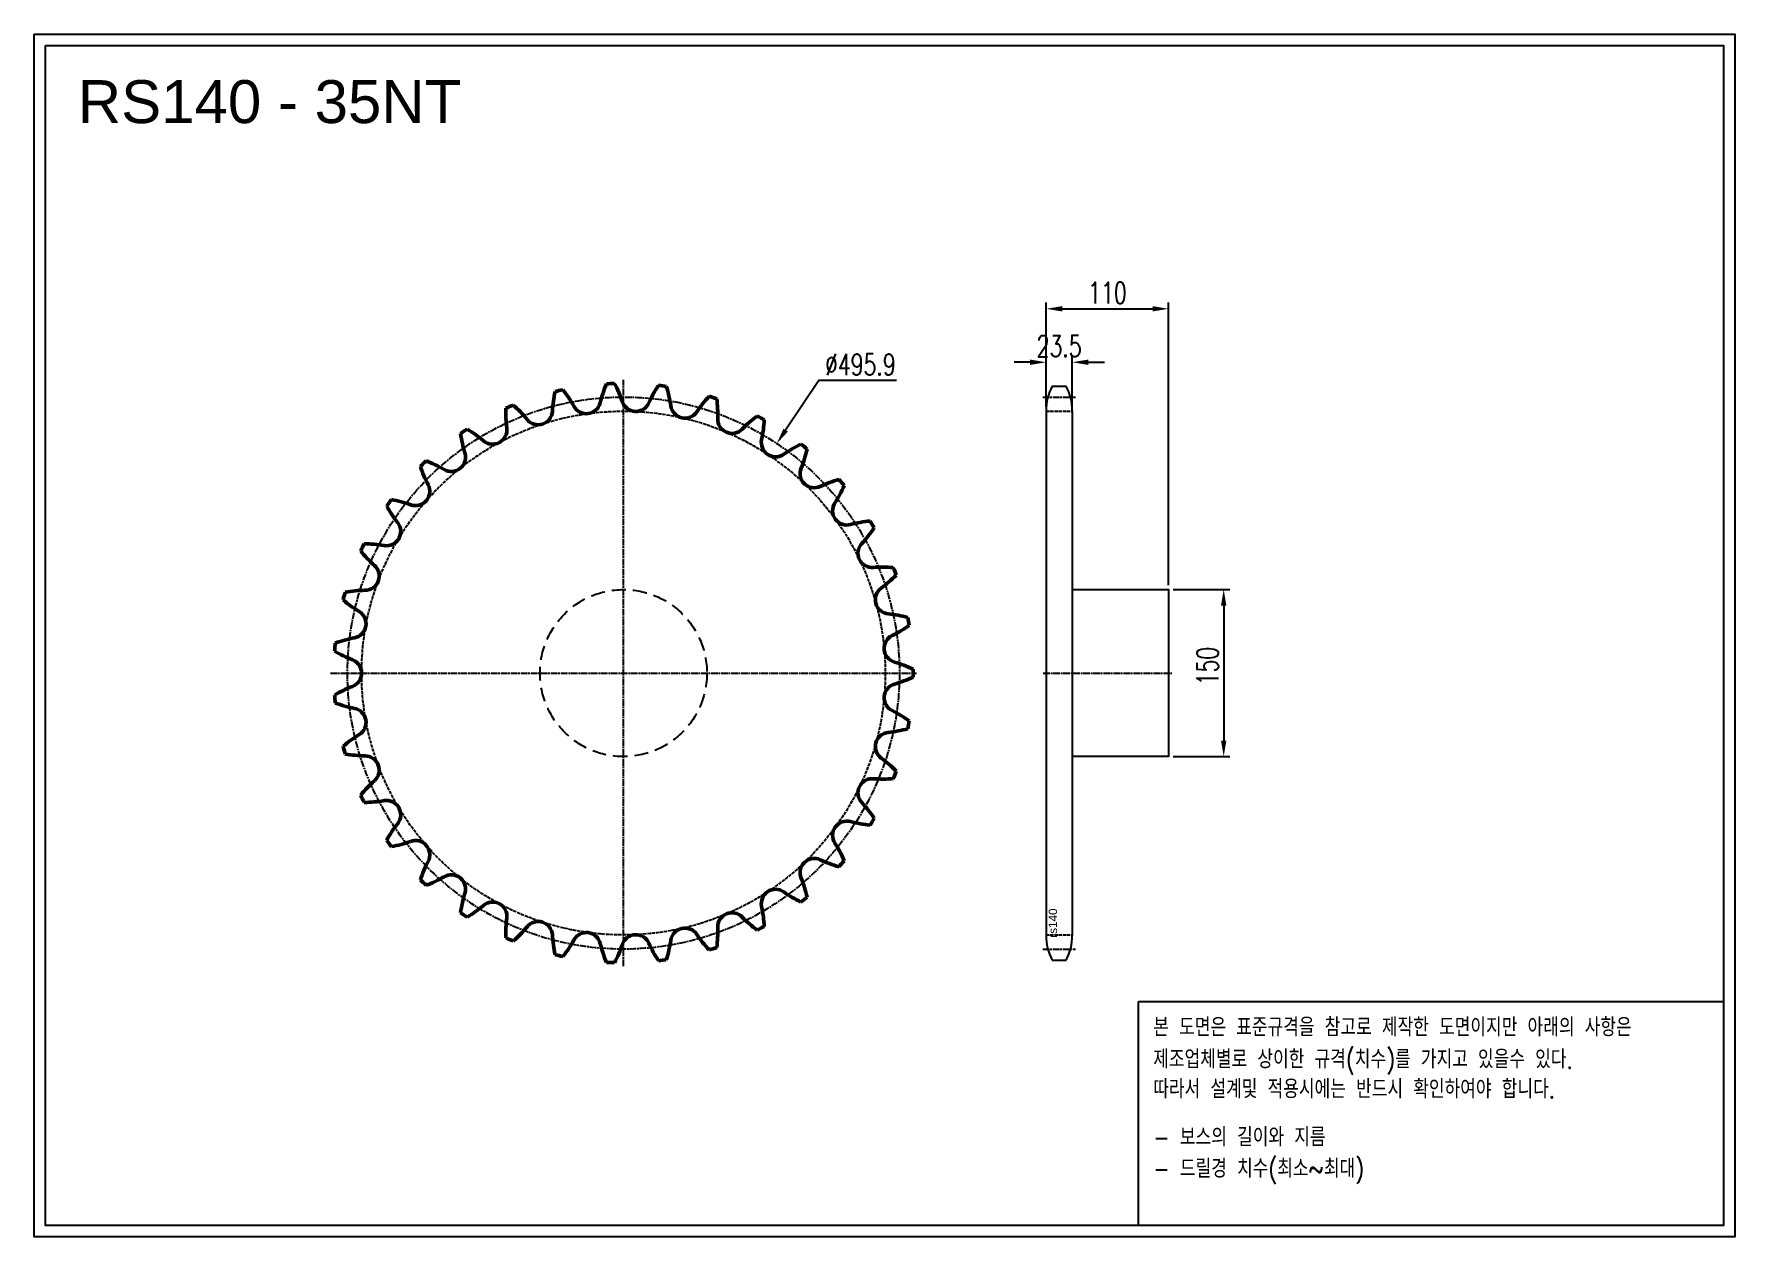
# Model space of a CAD drawing. Header units: millimetres. Extents: x 6341 to 7869, y 42078 to 43159.
import ezdxf

# ---------------------------------------------------------------- set-up
doc = ezdxf.new("R2010")
doc.units = ezdxf.units.MM
for name, pattern in [('AM_ISO02W050', [7.5, 6, -1.5]), ('AM_ISO02W050x2', [3.75, 3, -0.75]), ('AM_ISO08W050', [18, 12, -1.5, 3, -1.5]), ('AM_ISO08W050x2', [9, 6, -0.75, 1.5, -0.75]), ('HIDDEN', [9.525, 6.35, -3.175])]:
    doc.linetypes.add(name, pattern=pattern)
for name, color, linetype, lineweight in [('AM_0N', 7, 'Continuous', 50), ('AM_3N', 6, 'AM_ISO02W050', 25), ('AM_7', 4, 'AM_ISO08W050', 25), ('AM_7N', 4, 'AM_ISO08W050', 25)]:
    doc.layers.add(name, color=color, linetype=linetype, lineweight=lineweight)
doc.layers.add('HL', color=2, linetype='HIDDEN')
doc.layers.add('S-DIM', color=7, linetype='Continuous')
doc.styles.add('HAN', font='ROMANS.shx', dxfattribs={"width": 0.7, "bigfont": 'whgtxt.shx'})
doc.styles.add('HSG', font='SIMPLEX.shx', dxfattribs={"width": 0.7, "bigfont": 'HSG.shx'})
doc.styles.get("Standard").update_dxf_attribs({"font": 'arial.ttf'})
doc.dimstyles.new('APP32', dxfattribs={"dimscale": 8, "dimtxt": 2.4, "dimasz": 1.8, "dimexe": 0.7, "dimexo": 0.5, "dimgap": 0.6, "dimtad": 1, "dimtoh": 1, "dimdec": 1, "dimrnd": 0.01, "dimzin": 9, "dimdsep": 46, "dimtxsty": 'HSG', "dimcen": 0, "dimclrd": 1, "dimclre": 1, "dimclrt": 256, "dimazin": 2, "dimtp": 1, "dimtm": 1, "dimtfac": 0.5, "dimtdec": 1, "dimtofl": 0, "dimtmove": 0, "dimatfit": 3, "dimfxl": 0, "dimtvp": 1, "dimtolj": 2, "dimlwd": -1, "dimlwe": -1, "dimarcsym": 0})

# ---------------------------------------------------------------- blocks, each defined once
blk = doc.blocks.new('*D1')
at = {"layer": 'Defpoints', "color": 0, "transparency": 16777216}
for p in [(7360.3, 42659.8), (7360.3, 42509.8), (7409.8, 42509.8)]:
    blk.add_point(p, dxfattribs=at)
at = {"layer": 'S-DIM', "color": 1, "transparency": 16777216}
for p, q in [((7364.3, 42659.8), (7415.4, 42659.8)), ((7409.8, 42645.4), (7409.8, 42524.2)), ((7364.3, 42509.8), (7415.4, 42509.8))]:
    blk.add_line(p, q, dxfattribs=at)
for points in [[(7407.4, 42645.4), (7412.2, 42645.4), (7409.8, 42659.8)], [(7407.4, 42524.2), (7412.2, 42524.2), (7409.8, 42509.8)]]:
    blk.add_solid(points, dxfattribs=at)
at = {"layer": 'S-DIM', "transparency": 16777216, "insert": (7395.4, 42591.1), "char_height": 19.2, "attachment_point": 5, "rotation": 90, "style": 'HSG'}
blk.add_mtext('\\A2;150', dxfattribs=at)
blk = doc.blocks.new('*D2')
at = {"layer": 'Defpoints', "color": 0, "transparency": 16777216}
for p in [(7273.8, 42864), (7250.3, 42820.1), (7273.8, 42820.1)]:
    blk.add_point(p, dxfattribs=at)
at = {"layer": 'S-DIM', "color": 1, "transparency": 16777216}
for p, q in [((7235.9, 42864), (7221.5, 42864)), ((7250.3, 42824.1), (7250.3, 42869.6)), ((7273.8, 42824.1), (7273.8, 42869.6)), ((7288.2, 42864), (7302.6, 42864))]:
    blk.add_line(p, q, dxfattribs=at)
for points in [[(7235.9, 42866.4), (7235.9, 42861.6), (7250.3, 42864)], [(7288.2, 42866.4), (7288.2, 42861.6), (7273.8, 42864)]]:
    blk.add_solid(points, dxfattribs=at)
at = {"layer": 'S-DIM', "transparency": 16777216, "insert": (7262, 42878.4), "char_height": 19.2, "attachment_point": 5, "style": 'HSG'}
blk.add_mtext('\\A2;23.5', dxfattribs=at)
blk = doc.blocks.new('*D3')
at = {"layer": 'Defpoints', "color": 0, "transparency": 16777216}
for p in [(7360.3, 42912), (7250.3, 42820.1), (7360.3, 42659.8)]:
    blk.add_point(p, dxfattribs=at)
at = {"layer": 'S-DIM', "color": 1, "transparency": 16777216}
for p, q in [((7250.3, 42824.1), (7250.3, 42917.6)), ((7264.7, 42912), (7345.9, 42912)), ((7360.3, 42663.8), (7360.3, 42917.6))]:
    blk.add_line(p, q, dxfattribs=at)
for points in [[(7264.7, 42914.4), (7264.7, 42909.6), (7250.3, 42912)], [(7345.9, 42914.4), (7345.9, 42909.6), (7360.3, 42912)]]:
    blk.add_solid(points, dxfattribs=at)
at = {"layer": 'S-DIM', "transparency": 16777216, "insert": (7305.3, 42926.4), "char_height": 19.2, "attachment_point": 5, "style": 'HSG'}
blk.add_mtext('\\A2;110', dxfattribs=at)
blk = doc.blocks.new('*D4')
at = {"layer": 'Defpoints', "color": 0, "transparency": 16777216}
for p in [(7008.3, 42791), (6732.9, 42378.6)]:
    blk.add_point(p, dxfattribs=at)
at = {"layer": 'S-DIM', "color": 1, "transparency": 16777216}
for p, q in [((7046, 42847.5), (7016.3, 42803)), ((7116, 42847.5), (7046, 42847.5))]:
    blk.add_line(p, q, dxfattribs=at)
blk.add_solid([(7014.3, 42804.3), (7018.3, 42801.7), (7008.3, 42791)], dxfattribs=at)
at = {"layer": 'S-DIM', "transparency": 16777216, "insert": (7083.4, 42861.9), "char_height": 19.2, "attachment_point": 5, "style": 'HSG'}
blk.add_mtext('\\A2;∅495.9', dxfattribs=at)
blk = doc.blocks.new('notice1')
at = {"color": 4}
blk.add_lwpolyline([(-22142.12, 1735.9), (-22053.8, 1735.9), (-22053.8, 1702.07), (-22142.12, 1702.07)], close=True, dxfattribs=at)
at = {"color": 4, "style": 'HAN', "width": 0.8}
for s, p in [('본 도면은 표준규격을 참고로 제작한 도면이지만 아래의 사항은', (-22139.9, 1730.62)), ('제조업체별로 상이한 규격(치수)를 가지고 있을수 있다.', (-22139.9, 1725.78)), ('따라서 설계및 적용시에는 반드시 확인하여야 합니다.', (-22139.9, 1721.28)), ('- 보스의 길이와 지름', (-22139.9, 1714.03)), ('- 드릴경 치수(최소~최대)', (-22139.9, 1709.27))]:
    blk.add_text(s, height=2.7949, dxfattribs=at).set_placement(p)

msp = doc.modelspace()

# ---------------------------------------------------------------- linework, layer by layer
for p, q in [((7255.8, 42842.57), (7268.23, 42842.57)), ((7250.26, 42820.37), (7250.26, 42349.26)), ((7273.76, 42820.37), (7273.76, 42349.26)), ((7255.8, 42327.06), (7268.23, 42327.06))]:
    msp.add_line(p, q)
for points in [[(6341.06, 43158.8), (7869.12, 43158.8), (7869.12, 42078.35), (6341.06, 42078.35)], [(6351.35, 43148.51), (7858.83, 43148.51), (7858.83, 42088.64), (6351.35, 42088.64)]]:
    msp.add_lwpolyline(points, close=True)
msp.add_lwpolyline([(7273.76, 42659.82), (7360.26, 42659.82), (7360.26, 42509.82), (7273.76, 42509.82)])
for centre, start, end in [((7297.56, 42820.37), 152.00824, 180), ((7226.46, 42820.37), 0, 27.99176), ((7297.56, 42349.26), 180, 207.99176), ((7226.46, 42349.26), 332.00824, 0)]:
    msp.add_arc(centre, 47.3, start, end)
at = {"layer": 'AM_0N'}
for centre, radius, start, end in [((6919.33, 42813.54), 112.78, 167.60777, 176.71429), ((6870.59, 42584.82), 260.27, 102.06747, 103.64681), ((6727.44, 42769.74), 112.78, 29, 38.10652), ((6959.39, 42801.16), 112.78, 157.32206, 166.42857), ((6870.59, 42584.82), 260.27, 91.78176, 93.3611), ((6762.76, 42792.33), 112.78, 18.71429, 27.8208), ((6996.59, 42781.83), 112.78, 147.03634, 156.14286), ((6870.59, 42584.82), 260.27, 81.49604, 83.07538), ((6801.54, 42808.25), 112.78, 8.42857, 17.53509), ((7029.74, 42756.17), 112.78, 136.75063, 145.85714), ((6870.59, 42584.82), 260.27, 71.21033, 72.78967), ((6877.71, 42818.57), 112.78, 177.89348, 187), ((6870.59, 42584.82), 260.27, 112.35319, 113.93253), ((6696.72, 42741.21), 112.78, 39.28571, 48.39223), ((6793.93, 42820.74), 12.83, 219.28571, 356.71429), ((6837.29, 42830.64), 12.83, 209, 346.42857), ((6881.72, 42832.63), 12.83, 198.71429, 336.14286), ((6925.79, 42826.66), 12.83, 188.42857, 325.85714), ((6842.55, 42816.99), 112.78, 358.14286, 7.24937), ((6870.59, 42584.82), 260.27, 122.6389, 124.21824), ((6671.59, 42707.65), 112.78, 49.57143, 58.67794), ((6753.04, 42803.26), 12.83, 229.57143, 7), ((6968.08, 42812.92), 12.83, 178.14286, 315.57143), ((7057.78, 42725), 112.78, 126.46491, 135.57143), ((6870.59, 42584.82), 260.27, 60.92462, 62.50396), ((6884.45, 42818.27), 112.78, 347.85714, 356.96366), ((6835.85, 42816.08), 112.78, 188.1792, 197.28571), ((7007.25, 42791.85), 12.83, 167.85714, 305.28571), ((7079.8, 42689.32), 112.78, 116.1792, 125.28571), ((6870.59, 42584.82), 260.27, 50.6389, 52.21824), ((6925.92, 42812.04), 112.78, 337.57143, 346.67794), ((6870.59, 42584.82), 260.27, 132.92462, 134.50396), ((6652.85, 42670.14), 112.78, 59.85714, 68.96366), ((6715.92, 42778.76), 12.83, 239.85714, 17.28571), ((6795.12, 42806.17), 112.78, 198.46491, 207.57143), ((7042.02, 42764.12), 12.83, 157.57143, 295), ((7095.1, 42650.28), 112.78, 105.89348, 115), ((6870.59, 42584.82), 260.27, 40.35319, 41.93253), ((6870.59, 42584.82), 260.27, 143.21033, 144.78967), ((6641.11, 42629.89), 112.78, 70.14286, 79.24937), ((6683.78, 42748.03), 12.83, 250.14286, 27.57143), ((6965.6, 42798.51), 112.78, 327.28571, 336.39223), ((6756.81, 42789.13), 112.78, 208.75063, 217.85714), ((7071.28, 42730.63), 12.83, 147.28571, 284.71429), ((6657.64, 42712.05), 12.83, 260.42857, 37.85714), ((7103.18, 42609.14), 112.78, 95.60777, 104.71429), ((7002.23, 42778.11), 112.78, 317, 326.10652), ((6870.59, 42584.82), 260.27, 30.06747, 31.64681), ((6870.59, 42584.82), 260.27, 153.49604, 155.07538), ((6722.15, 42765.53), 112.78, 219.03634, 228.14286), ((6636.75, 42588.2), 112.78, 80.42857, 89.53509), ((7094.09, 42692.45), 12.83, 137, 274.42857), ((6638.34, 42671.98), 12.83, 270.71429, 48.14286), ((7103.79, 42567.22), 112.78, 85.32206, 94.42857), ((6870.59, 42584.82), 260.27, 19.78176, 21.3611), ((7034.63, 42751.5), 112.78, 306.71429, 315.8208), ((6870.59, 42584.82), 260.27, 163.78176, 165.3611), ((6692.27, 42736.12), 112.78, 229.32206, 238.42857), ((6639.91, 42546.39), 112.78, 90.71429, 99.8208), ((7109.71, 42650.81), 12.83, 126.71429, 264.14286), ((6626.51, 42629.11), 12.83, 281, 58.42857), ((7096.9, 42525.87), 112.78, 75.03634, 84.14286), ((6870.59, 42584.82), 260.27, 9.49604, 11.07538), ((7117.66, 42607.05), 12.83, 116.42857, 253.85714), ((7061.75, 42719.53), 112.78, 296.42857, 305.53509), ((6870.59, 42584.82), 260.27, 174.06747, 175.64681), ((6668.12, 42701.85), 112.78, 239.60777, 248.71429), ((6650.48, 42505.82), 112.78, 101, 110.10652), ((6622.52, 42584.82), 12.83, 291.28571, 68.71429), ((7082.73, 42486.4), 112.78, 64.75063, 73.85714), ((6870.59, 42584.82), 260.27, 359.21033, 0.78967), ((6668.12, 42467.78), 112.78, 111.28571, 120.39223), ((7117.66, 42562.58), 12.83, 106.14286, 243.57143), ((7082.73, 42683.23), 112.78, 286.14286, 295.24937), ((6870.59, 42584.82), 260.27, 184.35319, 185.93253), ((6650.48, 42663.82), 112.78, 249.89348, 259), ((6626.51, 42540.52), 12.83, 301.57143, 79), ((7061.75, 42450.11), 112.78, 54.46491, 63.57143), ((6870.59, 42584.82), 260.27, 348.92462, 350.50396), ((6692.27, 42433.51), 112.78, 121.57143, 130.67794), ((7109.71, 42518.82), 12.83, 95.85714, 233.28571), ((7096.9, 42643.77), 112.78, 275.85714, 284.96366), ((6870.59, 42584.82), 260.27, 194.6389, 196.21824), ((6639.91, 42623.25), 112.78, 260.1792, 269.28571), ((6638.34, 42497.65), 12.83, 311.85714, 89.28571), ((7034.63, 42418.14), 112.78, 44.1792, 53.28571), ((6870.59, 42584.82), 260.27, 338.6389, 340.21824), ((6722.15, 42404.1), 112.78, 131.85714, 140.96366), ((7094.09, 42477.19), 12.83, 85.57143, 223), ((7103.79, 42602.41), 112.78, 265.57143, 274.67794), ((6870.59, 42584.82), 260.27, 204.92462, 206.50396), ((6636.75, 42581.44), 112.78, 270.46491, 279.57143), ((6657.64, 42457.59), 12.83, 322.14286, 99.57143), ((7002.23, 42391.53), 112.78, 33.89348, 43), ((6756.81, 42380.5), 112.78, 142.14286, 151.24937), ((7071.28, 42439.01), 12.83, 75.28571, 212.71429), ((7103.18, 42560.49), 112.78, 255.28571, 264.39223), ((6870.59, 42584.82), 260.27, 328.35319, 329.93253), ((6870.59, 42584.82), 260.27, 215.21033, 216.78967), ((6683.78, 42421.61), 12.83, 332.42857, 109.85714), ((6641.11, 42539.74), 112.78, 280.75063, 289.85714), ((6965.6, 42371.13), 112.78, 23.60777, 32.71429), ((6795.12, 42363.47), 112.78, 152.42857, 161.53509), ((7042.02, 42405.52), 12.83, 65, 202.42857), ((7095.1, 42519.35), 112.78, 245, 254.10652), ((6870.59, 42584.82), 260.27, 318.06747, 319.64681), ((6870.59, 42584.82), 260.27, 225.49604, 227.07538), ((6652.85, 42499.49), 112.78, 291.03634, 300.14286), ((6715.92, 42390.87), 12.83, 342.71429, 120.14286), ((7007.25, 42377.79), 12.83, 54.71429, 192.14286), ((6925.92, 42357.6), 112.78, 13.32206, 22.42857), ((6835.85, 42353.55), 112.78, 162.71429, 171.8208), ((6671.59, 42461.98), 112.78, 301.32206, 310.42857), ((6753.04, 42366.37), 12.83, 353, 130.42857), ((6884.45, 42351.37), 112.78, 3.03634, 12.14286), ((7079.8, 42480.32), 112.78, 234.71429, 243.8208), ((6870.59, 42584.82), 260.27, 307.78176, 309.3611), ((6870.59, 42584.82), 260.27, 235.78176, 237.3611), ((6877.71, 42351.07), 112.78, 173, 182.10652), ((6793.93, 42348.89), 12.83, 3.28571, 140.71429), ((6968.08, 42356.72), 12.83, 44.42857, 181.85714), ((7057.78, 42444.64), 112.78, 224.42857, 233.53509), ((6870.59, 42584.82), 260.27, 246.06747, 247.64681), ((6696.72, 42428.42), 112.78, 311.60777, 320.71429), ((6919.33, 42356.09), 112.78, 183.28571, 192.39223), ((6727.44, 42399.89), 112.78, 321.89348, 331), ((6837.29, 42339), 12.83, 13.57143, 151), ((6881.72, 42337), 12.83, 23.85714, 161.28571), ((6801.54, 42361.38), 112.78, 342.46491, 351.57143), ((6925.79, 42342.97), 12.83, 34.14286, 171.57143), ((7029.74, 42413.47), 112.78, 214.14286, 223.24937), ((6842.55, 42352.64), 112.78, 352.75063, 1.85714), ((6870.59, 42584.82), 260.27, 297.49604, 299.07538), ((6870.59, 42584.82), 260.27, 256.35319, 257.93253), ((6959.39, 42368.47), 112.78, 193.57143, 202.67794), ((6762.76, 42377.3), 112.78, 332.1792, 341.28571), ((6996.59, 42387.8), 112.78, 203.85714, 212.96366), ((6870.59, 42584.82), 260.27, 276.92462, 278.50396), ((6870.59, 42584.82), 260.27, 287.21033, 288.78967), ((6870.59, 42584.82), 260.27, 266.6389, 268.21824)]:
    msp.add_arc(centre, radius, start, end, dxfattribs=at)
at = {"layer": 'AM_3N', "linetype": 'AM_ISO02W050x2'}
for p, q in [((7250.26, 42820.06), (7273.76, 42820.06)), ((7250.26, 42349.58), (7273.76, 42349.58))]:
    msp.add_line(p, q, dxfattribs=at)
msp.add_circle((6870.59, 42584.82), 235.24, dxfattribs=at)
at = {"layer": 'AM_7', "linetype": 'AM_ISO08W050x2'}
for p, q in [((7247.26, 42832.76), (7276.76, 42832.76)), ((7247.26, 42336.88), (7276.76, 42336.88))]:
    msp.add_line(p, q, dxfattribs=at)
msp.add_circle((6870.59, 42584.82), 247.94, dxfattribs=at)
at = {"layer": 'AM_7N', "linetype": 'AM_ISO08W050x2'}
for p, q in [((6870.59, 42321.54), (6870.59, 42848.09)), ((6607.31, 42584.82), (7133.86, 42584.82)), ((7247.69, 42584.82), (7363.1, 42584.82))]:
    msp.add_line(p, q, dxfattribs=at)
at = {"layer": 'HL', "ltscale": 2}
msp.add_circle((6870.59, 42584.82), 75, dxfattribs=at)

# ---------------------------------------------------------------- block references
at = {"xscale": 5.950011032469502, "yscale": 5.950011032469502, "zscale": 5.950011032469502}
msp.add_blockref('notice1', (139079.17, 31961.32), dxfattribs=at)

# ---------------------------------------------------------------- texts
msp.add_text('RS140 - 35NT', height=38.5875).set_placement((6380.41, 43078.79))
msp.add_text('rs140', height=7.5, rotation=90).set_placement((7260.11, 42347.17))

# ---------------------------------------------------------------- dimensions: what is measured, and where the dimension line sits
at = {"layer": 'S-DIM'}
dim = msp.add_linear_dim(base=(7360.26, 42912.01), p1=(7250.26, 42820.06), p2=(7360.26, 42659.82), dimstyle='APP32', dxfattribs=at)
dim.commit()
dim.dimension.update_dxf_attribs({"geometry": '*D3', "text_midpoint": (7305.26, 42926.41)})
dim = msp.add_linear_dim(base=(7273.76, 42864.01), p1=(7250.26, 42820.06), p2=(7273.76, 42820.06), dimstyle='APP32', dxfattribs=at)
dim.commit()
dim.dimension.update_dxf_attribs({"geometry": '*D2', "text_midpoint": (7262.01, 42864.01), "dimtype": 128})
dim = msp.add_diameter_dim_2p(p1=(6732.9, 42378.63), p2=(7008.28, 42791.01), dimstyle='APP32', dxfattribs=at)
dim.commit()
dim.dimension.update_dxf_attribs({"geometry": '*D4', "text_midpoint": (7083.41, 42847.45), "dimtype": 131})
dim = msp.add_linear_dim(base=(7409.83, 42509.82), p1=(7360.26, 42659.82), p2=(7360.26, 42509.82), angle=90, dimstyle='APP32', dxfattribs=at)
dim.commit()
dim.dimension.update_dxf_attribs({"geometry": '*D1', "text_midpoint": (7409.83, 42591.06), "dimtype": 128})

doc.saveas('drawing.dxf')
